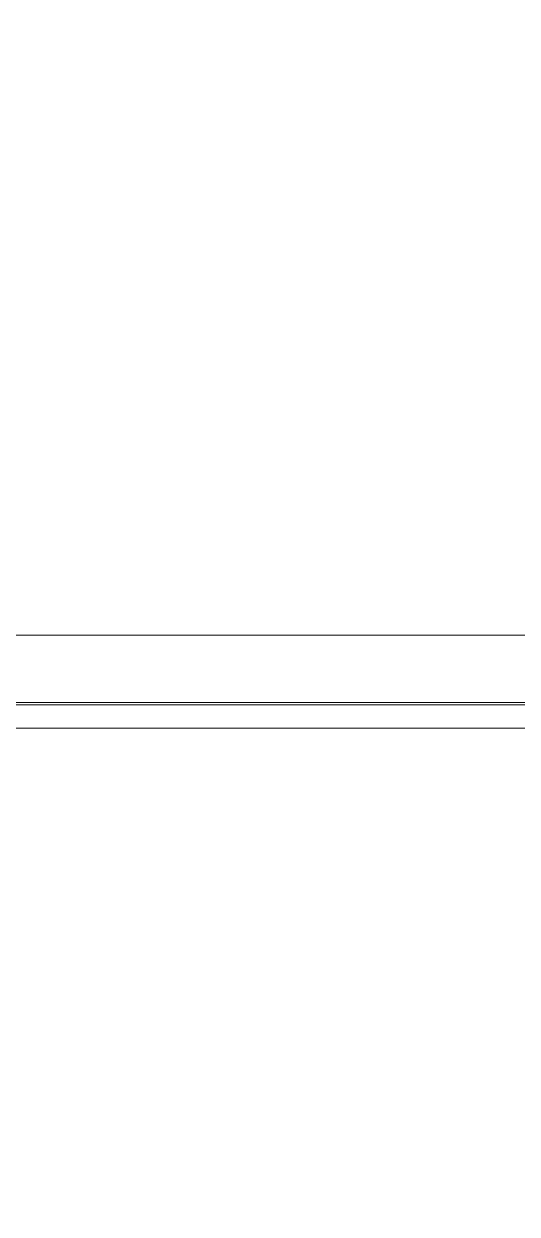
# Model space of a CAD drawing. Header units: millimetres. Extents: x -642 to 642, y -227 to 305.
# Drawn here: x 286 to 307.2, y -164.9 to -113.7 of the extents above; entities that cross this region are included whole.
import ezdxf
from ezdxf.lldxf.tags import DXFTag

# ---------------------------------------------------------------- set-up
doc = ezdxf.new("R2010")
doc.units = ezdxf.units.MM
doc.header["$MEASUREMENT"] = 0
doc.layers.add('layer 1', color=7, linetype='Continuous')
tags = doc.linetypes.add('New Line175', pattern=[0.2, 0.1, -0.1]).pattern_tags.tags
tags[6:7] = [DXFTag(74, 4), DXFTag(75, 0), DXFTag(340, '0'), DXFTag(46, 1.0), DXFTag(50, 0.0), DXFTag(44, 0.0), DXFTag(45, 0.0)]
tags[4:5] = [DXFTag(74, 4), DXFTag(75, 0), DXFTag(340, '0'), DXFTag(46, 1.0), DXFTag(50, 0.0), DXFTag(44, 0.0), DXFTag(45, 0.0)]
tags = doc.linetypes.add('New Line176', pattern=[0.2, 0.1, -0.1]).pattern_tags.tags
tags[6:7] = [DXFTag(74, 4), DXFTag(75, 0), DXFTag(340, '0'), DXFTag(46, 1.0), DXFTag(50, 0.0), DXFTag(44, 0.0), DXFTag(45, 0.0)]
tags[4:5] = [DXFTag(74, 4), DXFTag(75, 0), DXFTag(340, '0'), DXFTag(46, 1.0), DXFTag(50, 0.0), DXFTag(44, 0.0), DXFTag(45, 0.0)]

msp = doc.modelspace()

# ---------------------------------------------------------------- linework, layer by layer
at = {"layer": 'layer 1', "lineweight": 40}
msp.add_open_spline([(399.6741, 63.8482), (399.6741, 63.8482), (209.6741, 63.8482), (209.6741, 63.8482), (209.6741, 63.8482), (209.6741, -213.1518), (209.6741, -213.1518), (209.6741, -213.1518), (399.6741, -213.1518), (399.6741, -213.1518), (399.6741, -213.1518), (399.6741, 63.8482), (399.6741, 63.8482)], degree=3, knots=[0, 0, 0, 0, 0.25, 0.25, 0.25, 0.5, 0.5, 0.5, 0.75, 0.75, 0.75, 1, 1, 1, 1], dxfattribs=at)
at = {"layer": 'layer 1', "lineweight": 9}
for points in [[(259.7257, -139.966), (259.7257, -139.966), (362.0844, -139.966), (362.0844, -139.966)], [(346.9642, -143.966), (346.9642, -143.966), (274.8458, -143.966), (274.8458, -143.966)]]:
    msp.add_open_spline(points, degree=3, dxfattribs=at)
at = {"layer": 'layer 1', "color": 8, "linetype": 'New Line175', "lineweight": 9}
msp.add_open_spline([(261.905, -142.966), (261.905, -142.966), (359.905, -142.966), (359.905, -142.966)], degree=3, dxfattribs=at)
at = {"layer": 'layer 1', "color": 8, "linetype": 'New Line176', "lineweight": 9}
msp.add_open_spline([(353.82, -142.866), (353.82, -142.866), (267.9901, -142.866), (267.9901, -142.866)], degree=3, dxfattribs=at)

doc.saveas('drawing.dxf')
